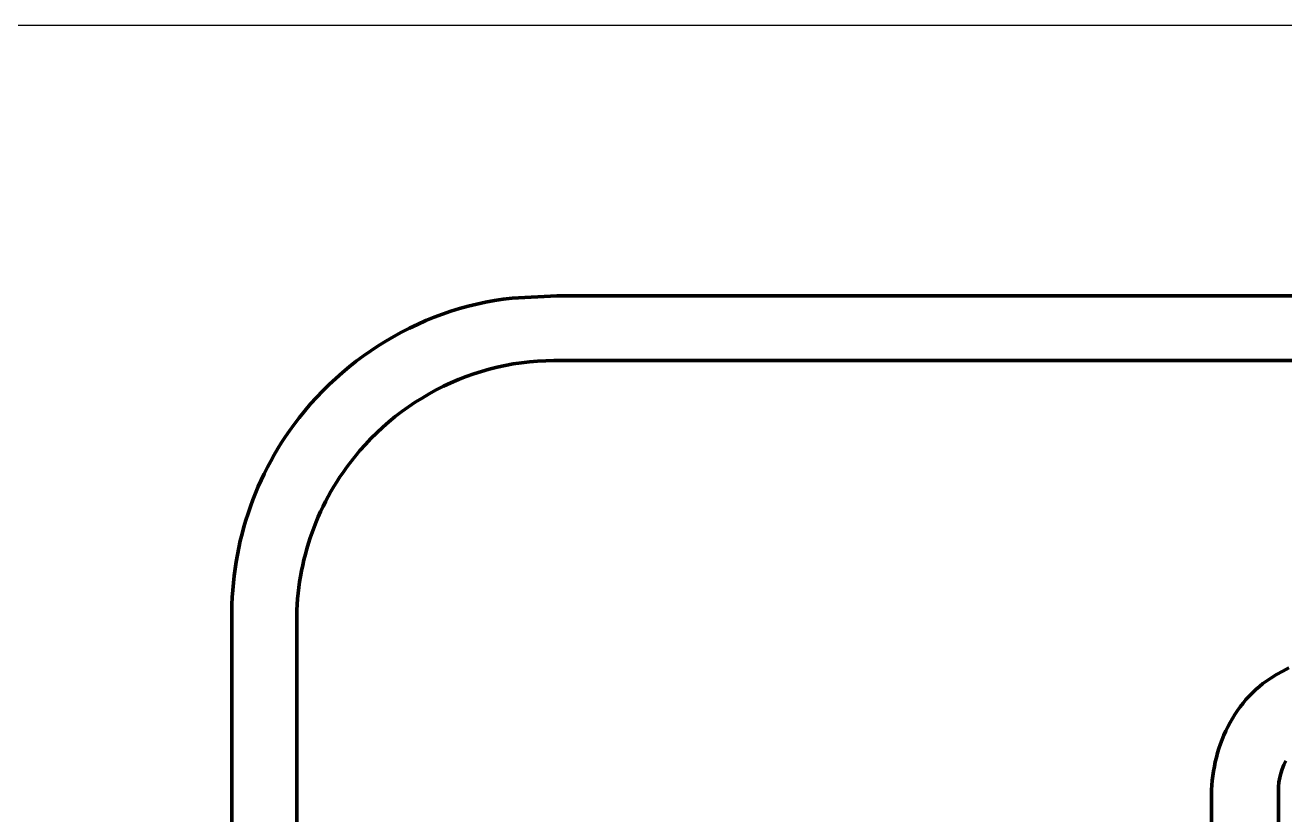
# Model space of a CAD drawing. Header units: millimetres. Extents: x 0 to 494, y 0 to 218.
# Drawn here: x 67.26 to 78.47, y 81.13 to 88.16 of the extents above; entities that cross this region are included whole.
import ezdxf

# ---------------------------------------------------------------- set-up
doc = ezdxf.new("R2010")
doc.units = ezdxf.units.MM
doc.layers.add('color#000000ff', color=7, linetype='Continuous', lineweight=100)
doc.layers.add('color#ffffffff', color=7, linetype='Continuous', lineweight=100)

msp = doc.modelspace()

# ---------------------------------------------------------------- linework, layer by layer
at = {"color": 1}
msp.add_lwpolyline([(-0.014, 88.158), (158.08, 88.158), (158.08, -0.011), (-0.014, -0.011)], close=True, dxfattribs=at)
at = {"layer": 'color#000000ff'}
for p, q in [((71.202, 85.656), (71.125, 85.634)), ((71.28, 85.675), (71.202, 85.656)), ((71.357, 85.692), (71.28, 85.675)), ((71.436, 85.706), (71.357, 85.692)), ((71.515, 85.719), (71.436, 85.706)), ((71.594, 85.728), (71.515, 85.719)), ((71.992, 85.747), (71.594, 85.728)), ((86.159, 85.747), (71.992, 85.747)), ((70.899, 85.557), (70.826, 85.527)), ((70.974, 85.585), (70.899, 85.557)), ((71.049, 85.611), (70.974, 85.585)), ((71.125, 85.634), (71.049, 85.611)), ((70.61, 85.424), (70.54, 85.386)), ((70.681, 85.46), (70.61, 85.424)), ((70.753, 85.494), (70.681, 85.46)), ((70.826, 85.527), (70.753, 85.494)), ((70.471, 85.345), (70.403, 85.303)), ((70.54, 85.386), (70.471, 85.345)), ((70.271, 85.213), (70.207, 85.166)), ((70.337, 85.259), (70.271, 85.213)), ((70.403, 85.303), (70.337, 85.259)), ((70.145, 85.116), (70.084, 85.065)), ((70.207, 85.166), (70.145, 85.116)), ((71.322, 85.075), (71.391, 85.095)), ((71.391, 85.095), (71.462, 85.113)), ((71.462, 85.113), (71.533, 85.128)), ((71.533, 85.128), (71.604, 85.141)), ((71.604, 85.141), (71.676, 85.152)), ((71.676, 85.152), (71.748, 85.161)), ((71.748, 85.161), (71.821, 85.166)), ((71.821, 85.166), (71.893, 85.17)), ((71.893, 85.17), (71.966, 85.171)), ((71.966, 85.171), (86.133, 85.171)), ((70.024, 85.013), (69.966, 84.958)), ((70.084, 85.065), (70.024, 85.013)), ((70.984, 84.943), (71.05, 84.973)), ((71.05, 84.973), (71.117, 85.002)), ((71.117, 85.002), (71.184, 85.029)), ((71.184, 85.029), (71.253, 85.053)), ((71.253, 85.053), (71.322, 85.075)), ((69.909, 84.902), (69.854, 84.844)), ((69.966, 84.958), (69.909, 84.902)), ((70.793, 84.838), (70.855, 84.875)), ((70.855, 84.875), (70.919, 84.91)), ((70.919, 84.91), (70.984, 84.943)), ((69.801, 84.785), (69.749, 84.724)), ((69.854, 84.844), (69.801, 84.785)), ((70.612, 84.717), (70.671, 84.759)), ((70.671, 84.759), (70.731, 84.8)), ((70.731, 84.8), (70.793, 84.838)), ((69.699, 84.662), (69.651, 84.598)), ((69.749, 84.724), (69.699, 84.662)), ((70.498, 84.626), (70.554, 84.672)), ((70.554, 84.672), (70.612, 84.717)), ((69.614, 84.547), (69.578, 84.495)), ((69.651, 84.598), (69.614, 84.547)), ((70.338, 84.478), (70.39, 84.529)), ((70.39, 84.529), (70.443, 84.579)), ((70.443, 84.579), (70.498, 84.626)), ((69.543, 84.441), (69.51, 84.387)), ((69.578, 84.495), (69.543, 84.441)), ((70.24, 84.371), (70.288, 84.425)), ((70.288, 84.425), (70.338, 84.478)), ((69.477, 84.333), (69.446, 84.277)), ((69.51, 84.387), (69.477, 84.333)), ((70.149, 84.258), (70.194, 84.315)), ((70.194, 84.315), (70.24, 84.371)), ((69.416, 84.221), (69.388, 84.164)), ((69.446, 84.277), (69.416, 84.221)), ((70.089, 84.176), (70.119, 84.218)), ((70.119, 84.218), (70.149, 84.258)), ((69.361, 84.107), (69.335, 84.049)), ((69.388, 84.164), (69.361, 84.107)), ((70.007, 84.049), (70.033, 84.092)), ((70.033, 84.092), (70.061, 84.135)), ((70.061, 84.135), (70.089, 84.176)), ((69.31, 83.99), (69.287, 83.931)), ((69.335, 84.049), (69.31, 83.99)), ((69.957, 83.962), (69.981, 84.006)), ((69.981, 84.006), (70.007, 84.049)), ((69.265, 83.872), (69.244, 83.811)), ((69.287, 83.931), (69.265, 83.872)), ((69.889, 83.827), (69.911, 83.872)), ((69.911, 83.872), (69.933, 83.917)), ((69.933, 83.917), (69.957, 83.962)), ((69.225, 83.751), (69.207, 83.69)), ((69.244, 83.811), (69.225, 83.751)), ((69.849, 83.734), (69.869, 83.78)), ((69.869, 83.78), (69.889, 83.827)), ((69.191, 83.628), (69.175, 83.567)), ((69.207, 83.69), (69.191, 83.628)), ((69.797, 83.592), (69.813, 83.64)), ((69.813, 83.64), (69.831, 83.687)), ((69.831, 83.687), (69.849, 83.734)), ((69.175, 83.567), (69.161, 83.505)), ((69.767, 83.496), (69.781, 83.544)), ((69.781, 83.544), (69.797, 83.592)), ((69.149, 83.442), (69.138, 83.38)), ((69.161, 83.505), (69.149, 83.442)), ((69.741, 83.398), (69.754, 83.447)), ((69.754, 83.447), (69.767, 83.496)), ((69.128, 83.317), (69.12, 83.254)), ((69.138, 83.38), (69.128, 83.317)), ((69.711, 83.25), (69.72, 83.299)), ((69.72, 83.299), (69.73, 83.349)), ((69.73, 83.349), (69.741, 83.398)), ((69.113, 83.191), (69.107, 83.127)), ((69.12, 83.254), (69.113, 83.191)), ((69.696, 83.15), (69.703, 83.2)), ((69.703, 83.2), (69.711, 83.25)), ((69.107, 83.127), (69.103, 83.064)), ((69.685, 83.05), (69.69, 83.1)), ((69.69, 83.1), (69.696, 83.15)), ((69.101, 83), (69.1, 82.937)), ((69.103, 83.064), (69.101, 83)), ((69.679, 82.949), (69.681, 82.999)), ((69.681, 82.999), (69.685, 83.05)), ((69.1, 82.937), (69.1, 82.873)), ((69.1, 82.873), (69.1, 72.146)), ((69.677, 82.898), (69.679, 82.949)), ((69.677, 78.391), (69.677, 82.898)), ((78.452, 82.406), (78.397, 82.376)), ((78.507, 82.434), (78.452, 82.406)), ((78.276, 82.295), (78.244, 82.268)), ((78.31, 82.32), (78.276, 82.295)), ((78.345, 82.343), (78.31, 82.32)), ((78.397, 82.376), (78.345, 82.343)), ((78.153, 82.183), (78.125, 82.152)), ((78.182, 82.212), (78.153, 82.183)), ((78.212, 82.241), (78.182, 82.212)), ((78.244, 82.268), (78.212, 82.241)), ((78.073, 82.087), (78.049, 82.054)), ((78.099, 82.12), (78.073, 82.087)), ((78.125, 82.152), (78.099, 82.12)), ((77.984, 81.948), (77.964, 81.911)), ((78.004, 81.984), (77.984, 81.948)), ((78.026, 82.019), (78.004, 81.984)), ((78.049, 82.054), (78.026, 82.019)), ((77.929, 81.835), (77.913, 81.796)), ((77.946, 81.873), (77.929, 81.835)), ((77.964, 81.911), (77.946, 81.873)), ((77.899, 81.757), (77.885, 81.718)), ((77.913, 81.796), (77.899, 81.757)), ((77.862, 81.637), (77.852, 81.597)), ((77.873, 81.678), (77.862, 81.637)), ((77.885, 81.718), (77.873, 81.678)), ((77.836, 81.515), (77.83, 81.473)), ((77.844, 81.556), (77.836, 81.515)), ((77.852, 81.597), (77.844, 81.556)), ((78.434, 81.495), (78.447, 81.533)), ((78.447, 81.533), (78.462, 81.57)), ((78.462, 81.57), (78.479, 81.606)), ((77.821, 81.391), (77.819, 81.349)), ((77.825, 81.432), (77.821, 81.391)), ((77.83, 81.473), (77.825, 81.432)), ((78.414, 81.376), (78.418, 81.417)), ((78.418, 81.417), (78.425, 81.457)), ((78.425, 81.457), (78.434, 81.495)), ((77.819, 81.349), (77.818, 81.308)), ((77.818, 81.308), (77.818, 73.504)), ((78.412, 75.095), (78.414, 81.335)), ((78.414, 81.335), (78.414, 81.376))]:
    msp.add_line(p, q, dxfattribs=at)
at = {"layer": 'color#ffffffff'}
for p, q in [((71.125, 85.634), (71.202, 85.656)), ((71.202, 85.656), (71.28, 85.675)), ((71.28, 85.675), (71.357, 85.692)), ((71.357, 85.692), (71.436, 85.706)), ((71.436, 85.706), (71.515, 85.719)), ((71.515, 85.719), (71.594, 85.728)), ((71.594, 85.728), (71.992, 85.747)), ((71.992, 85.747), (86.159, 85.747)), ((70.826, 85.527), (70.899, 85.557)), ((70.899, 85.557), (70.974, 85.585)), ((70.974, 85.585), (71.049, 85.611)), ((71.049, 85.611), (71.125, 85.634)), ((70.54, 85.386), (70.61, 85.424)), ((70.61, 85.424), (70.681, 85.46)), ((70.681, 85.46), (70.753, 85.494)), ((70.753, 85.494), (70.826, 85.527)), ((70.403, 85.303), (70.471, 85.345)), ((70.471, 85.345), (70.54, 85.386)), ((70.207, 85.166), (70.271, 85.213)), ((70.271, 85.213), (70.337, 85.259)), ((70.337, 85.259), (70.403, 85.303)), ((70.084, 85.065), (70.145, 85.116)), ((70.145, 85.116), (70.207, 85.166)), ((71.391, 85.095), (71.322, 85.075)), ((71.462, 85.113), (71.391, 85.095)), ((71.533, 85.128), (71.462, 85.113)), ((71.604, 85.141), (71.533, 85.128)), ((71.676, 85.152), (71.604, 85.141)), ((71.748, 85.161), (71.676, 85.152)), ((71.821, 85.166), (71.748, 85.161)), ((71.893, 85.17), (71.821, 85.166)), ((71.966, 85.171), (71.893, 85.17)), ((86.133, 85.171), (71.966, 85.171)), ((69.966, 84.958), (70.024, 85.013)), ((70.024, 85.013), (70.084, 85.065)), ((71.05, 84.973), (70.984, 84.943)), ((71.117, 85.002), (71.05, 84.973)), ((71.184, 85.029), (71.117, 85.002)), ((71.253, 85.053), (71.184, 85.029)), ((71.322, 85.075), (71.253, 85.053)), ((69.854, 84.844), (69.909, 84.902)), ((69.909, 84.902), (69.966, 84.958)), ((70.855, 84.875), (70.793, 84.838)), ((70.919, 84.91), (70.855, 84.875)), ((70.984, 84.943), (70.919, 84.91)), ((69.749, 84.724), (69.801, 84.785)), ((69.801, 84.785), (69.854, 84.844)), ((70.671, 84.759), (70.612, 84.717)), ((70.731, 84.8), (70.671, 84.759)), ((70.793, 84.838), (70.731, 84.8)), ((69.651, 84.598), (69.699, 84.662)), ((69.699, 84.662), (69.749, 84.724)), ((70.554, 84.672), (70.498, 84.626)), ((70.612, 84.717), (70.554, 84.672)), ((69.578, 84.495), (69.614, 84.547)), ((69.614, 84.547), (69.651, 84.598)), ((70.39, 84.529), (70.338, 84.478)), ((70.443, 84.579), (70.39, 84.529)), ((70.498, 84.626), (70.443, 84.579)), ((69.51, 84.387), (69.543, 84.441)), ((69.543, 84.441), (69.578, 84.495)), ((70.288, 84.425), (70.24, 84.371)), ((70.338, 84.478), (70.288, 84.425)), ((69.446, 84.277), (69.477, 84.333)), ((69.477, 84.333), (69.51, 84.387)), ((70.194, 84.315), (70.149, 84.258)), ((70.24, 84.371), (70.194, 84.315)), ((69.388, 84.164), (69.416, 84.221)), ((69.416, 84.221), (69.446, 84.277)), ((70.119, 84.218), (70.089, 84.176)), ((70.149, 84.258), (70.119, 84.218)), ((69.335, 84.049), (69.361, 84.107)), ((69.361, 84.107), (69.388, 84.164)), ((70.033, 84.092), (70.007, 84.049)), ((70.061, 84.135), (70.033, 84.092)), ((70.089, 84.176), (70.061, 84.135)), ((69.287, 83.931), (69.31, 83.99)), ((69.31, 83.99), (69.335, 84.049)), ((69.981, 84.006), (69.957, 83.962)), ((70.007, 84.049), (69.981, 84.006)), ((69.244, 83.811), (69.265, 83.872)), ((69.265, 83.872), (69.287, 83.931)), ((69.911, 83.872), (69.889, 83.827)), ((69.933, 83.917), (69.911, 83.872)), ((69.957, 83.962), (69.933, 83.917)), ((69.207, 83.69), (69.225, 83.751)), ((69.225, 83.751), (69.244, 83.811)), ((69.869, 83.78), (69.849, 83.734)), ((69.889, 83.827), (69.869, 83.78)), ((69.175, 83.567), (69.191, 83.628)), ((69.191, 83.628), (69.207, 83.69)), ((69.813, 83.64), (69.797, 83.592)), ((69.831, 83.687), (69.813, 83.64)), ((69.849, 83.734), (69.831, 83.687)), ((69.161, 83.505), (69.175, 83.567)), ((69.781, 83.544), (69.767, 83.496)), ((69.797, 83.592), (69.781, 83.544)), ((69.138, 83.38), (69.149, 83.442)), ((69.149, 83.442), (69.161, 83.505)), ((69.754, 83.447), (69.741, 83.398)), ((69.767, 83.496), (69.754, 83.447)), ((69.12, 83.254), (69.128, 83.317)), ((69.128, 83.317), (69.138, 83.38)), ((69.72, 83.299), (69.711, 83.25)), ((69.73, 83.349), (69.72, 83.299)), ((69.741, 83.398), (69.73, 83.349)), ((69.107, 83.127), (69.113, 83.191)), ((69.113, 83.191), (69.12, 83.254)), ((69.703, 83.2), (69.696, 83.15)), ((69.711, 83.25), (69.703, 83.2)), ((69.103, 83.064), (69.107, 83.127)), ((69.69, 83.1), (69.685, 83.05)), ((69.696, 83.15), (69.69, 83.1)), ((69.1, 82.937), (69.101, 83)), ((69.101, 83), (69.103, 83.064)), ((69.681, 82.999), (69.679, 82.949)), ((69.685, 83.05), (69.681, 82.999)), ((69.1, 82.873), (69.1, 82.937)), ((69.1, 72.146), (69.1, 82.873)), ((69.679, 82.949), (69.677, 82.898)), ((69.677, 82.898), (69.677, 78.391)), ((78.397, 82.376), (78.452, 82.406)), ((78.452, 82.406), (78.507, 82.434)), ((78.244, 82.268), (78.276, 82.295)), ((78.276, 82.295), (78.31, 82.32)), ((78.31, 82.32), (78.345, 82.343)), ((78.345, 82.343), (78.397, 82.376)), ((78.125, 82.152), (78.153, 82.183)), ((78.153, 82.183), (78.182, 82.212)), ((78.182, 82.212), (78.212, 82.241)), ((78.212, 82.241), (78.244, 82.268)), ((78.049, 82.054), (78.073, 82.087)), ((78.073, 82.087), (78.099, 82.12)), ((78.099, 82.12), (78.125, 82.152)), ((77.964, 81.911), (77.984, 81.948)), ((77.984, 81.948), (78.004, 81.984)), ((78.004, 81.984), (78.026, 82.019)), ((78.026, 82.019), (78.049, 82.054)), ((77.913, 81.796), (77.929, 81.835)), ((77.929, 81.835), (77.946, 81.873)), ((77.946, 81.873), (77.964, 81.911)), ((77.885, 81.718), (77.899, 81.757)), ((77.899, 81.757), (77.913, 81.796)), ((77.852, 81.597), (77.862, 81.637)), ((77.862, 81.637), (77.873, 81.678)), ((77.873, 81.678), (77.885, 81.718)), ((77.83, 81.473), (77.836, 81.515)), ((77.836, 81.515), (77.844, 81.556)), ((77.844, 81.556), (77.852, 81.597)), ((78.447, 81.533), (78.434, 81.495)), ((78.462, 81.57), (78.447, 81.533)), ((78.479, 81.606), (78.462, 81.57)), ((77.819, 81.349), (77.821, 81.391)), ((77.821, 81.391), (77.825, 81.432)), ((77.825, 81.432), (77.83, 81.473)), ((78.418, 81.417), (78.414, 81.376)), ((78.425, 81.457), (78.418, 81.417)), ((78.434, 81.495), (78.425, 81.457)), ((77.818, 81.308), (77.819, 81.349)), ((77.818, 73.504), (77.818, 81.308)), ((78.414, 81.335), (78.412, 75.095)), ((78.414, 81.376), (78.414, 81.335))]:
    msp.add_line(p, q, dxfattribs=at)

doc.saveas('drawing.dxf')
